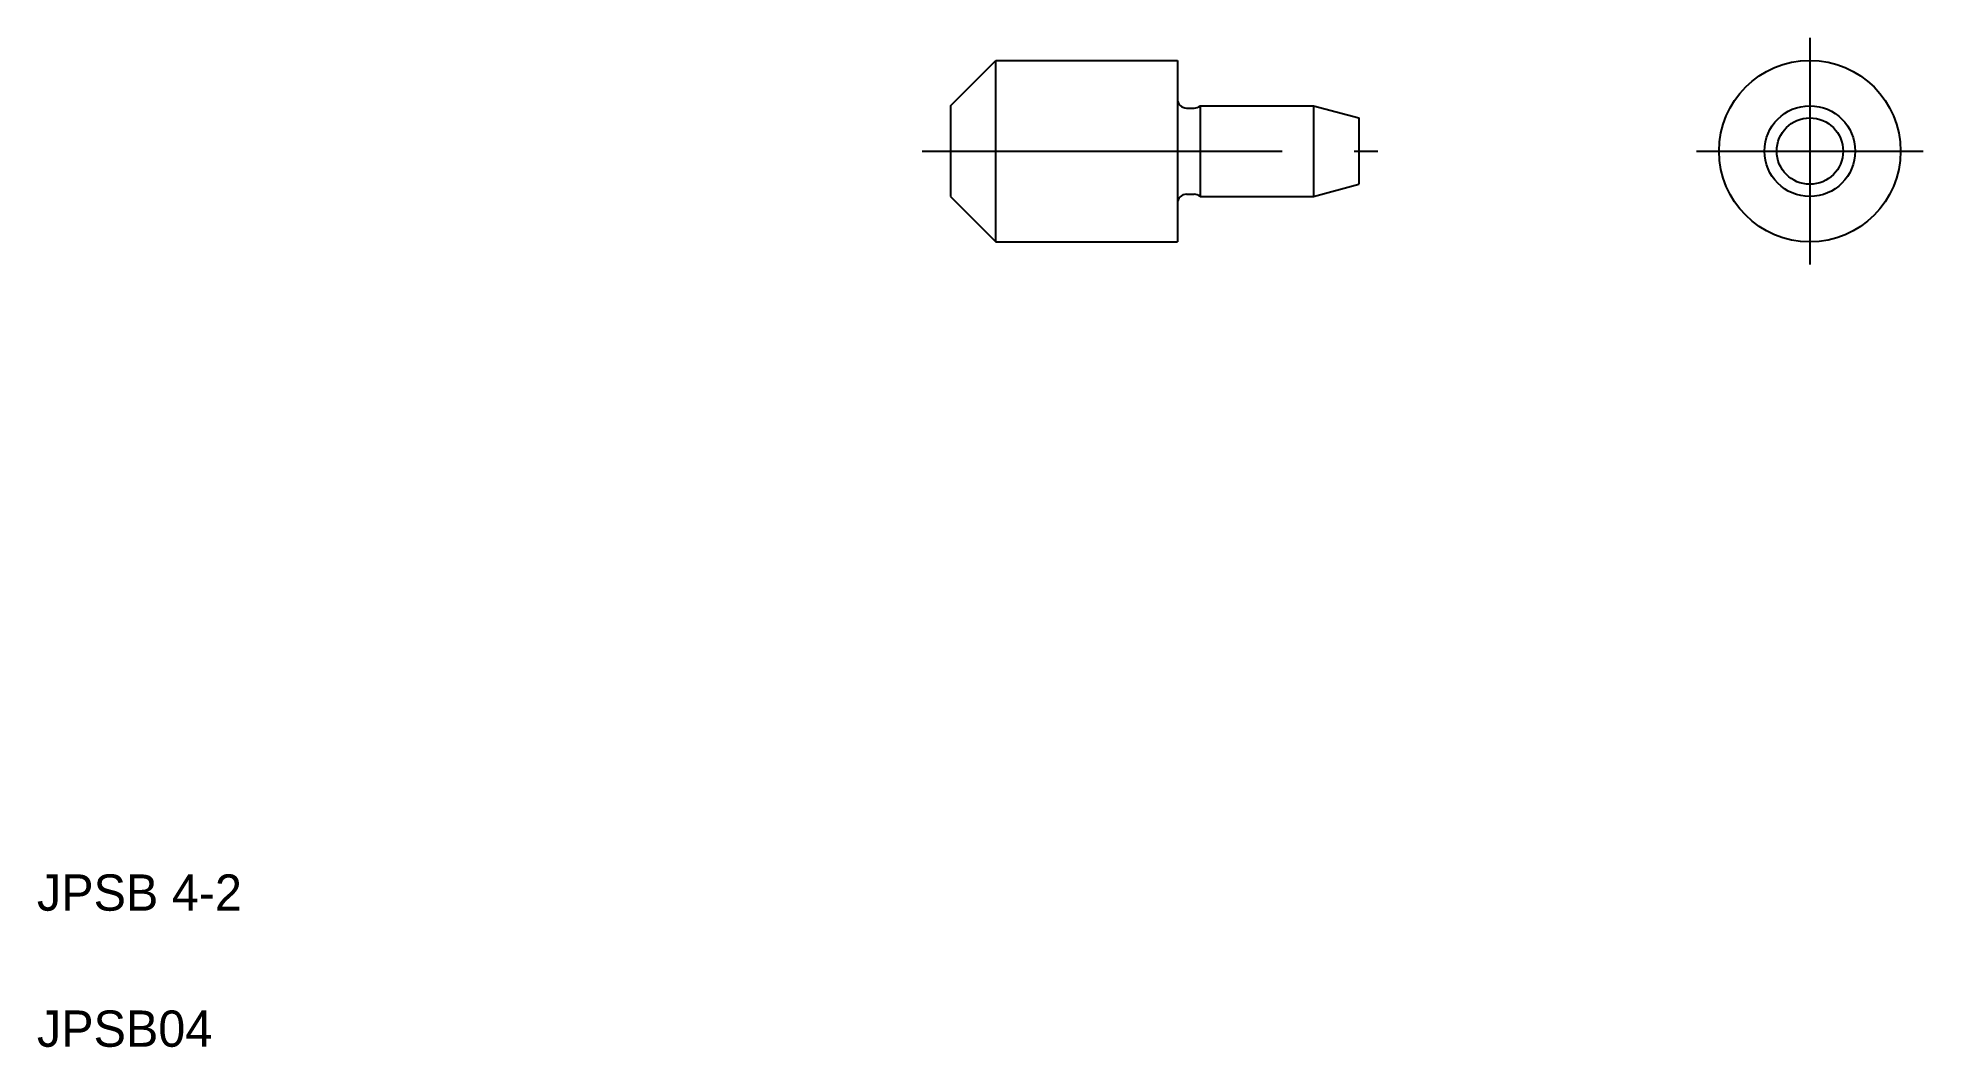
# Model space of a CAD drawing. Extents: x 2 to 43.6, y 2 to 24.2.
import ezdxf

# ---------------------------------------------------------------- set-up
doc = ezdxf.new("R2010")
doc.units = 0
doc.header["$LTSCALE"] = 0.25
doc.linetypes.add('CENTER', pattern=[50.8, 31.75, -6.35, 6.35, -6.35])
doc.layers.get('0').update_dxf_attribs({"linetype": 'CONTINUOUS'})
doc.layers.add('CENTER', color=1, linetype='CENTER')

msp = doc.modelspace()

# ---------------------------------------------------------------- linework, layer by layer
at = {"linetype": 'CONTINUOUS'}
for p, q in [((22.143, 22.746), (23.143, 23.746)), ((23.143, 23.746), (27.143, 23.746)), ((23.143, 19.746), (23.143, 23.746)), ((27.143, 23.746), (27.143, 19.746)), ((22.143, 22.746), (22.143, 20.746)), ((27.343, 22.696), (27.51, 22.696)), ((27.643, 22.746), (27.643, 20.746)), ((27.643, 22.746), (30.143, 22.746)), ((30.143, 22.746), (31.143, 22.478)), ((30.143, 22.746), (30.143, 20.746)), ((31.143, 22.478), (31.143, 21.014)), ((27.343, 20.796), (27.51, 20.796)), ((30.143, 20.746), (31.143, 21.014)), ((22.143, 20.746), (23.143, 19.746)), ((27.643, 20.746), (30.143, 20.746)), ((23.143, 19.746), (27.143, 19.746))]:
    msp.add_line(p, q, dxfattribs=at)
for p, q in [((27.143, 22.746), (27.143, 22.747)), ((27.143, 21.746), (27.143, 21.746))]:
    msp.add_line(p, q)
for radius in [2, 1, 0.732]:
    msp.add_circle((41.086, 21.746), radius, dxfattribs=at)
for centre, start, end in [((27.343, 22.896), 180, 270), ((27.343, 20.596), 90, 180)]:
    msp.add_arc(centre, 0.2, start, end, dxfattribs=at)
for centre, start, end in [((27.51, 22.896), 270, 311.4096), ((27.51, 20.596), 48.5904, 90)]:
    msp.add_arc(centre, 0.2, start, end)
at = {"layer": 'CENTER', "color": 1, "linetype": 'CENTER'}
for p, q in [((41.086, 24.246), (41.086, 19.246)), ((21.514, 21.746), (31.56, 21.746)), ((38.586, 21.746), (43.586, 21.746))]:
    msp.add_line(p, q, dxfattribs=at)

# ---------------------------------------------------------------- texts
for s, p in [('JPSB 4-2', (2, 5)), ('JPSB04', (2, 2))]:
    msp.add_text(s, height=0.8).set_placement(p)

doc.saveas('drawing.dxf')
